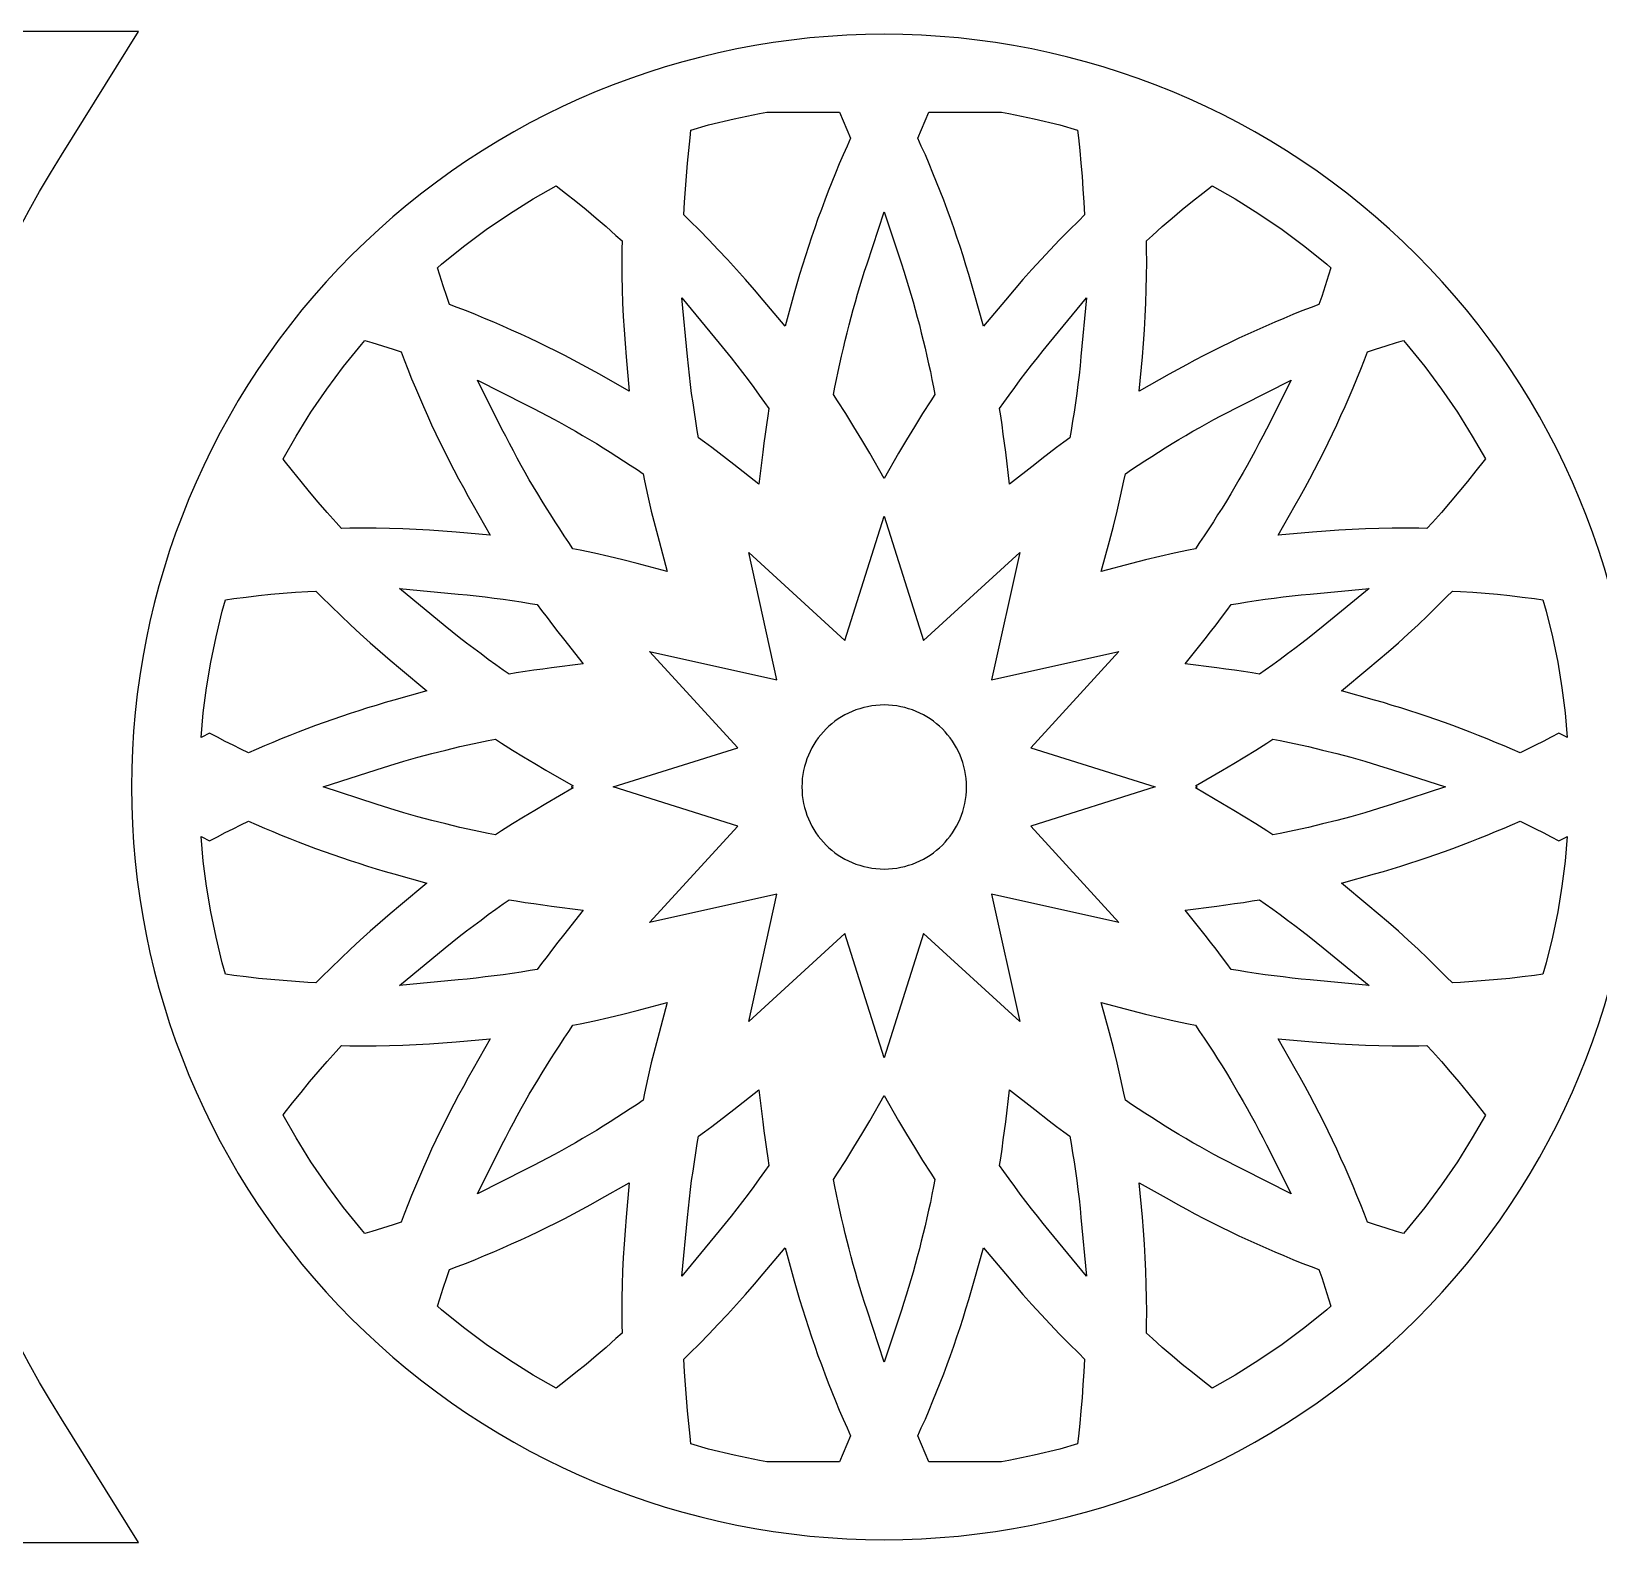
# Model space of a CAD drawing. Extents: x -233 to 233, y -56 to 56.
# Drawn here: x -63.2 to 52.9, y -56 to 56 of the extents above; entities that cross this region are included whole.
import ezdxf

# ---------------------------------------------------------------- set-up
doc = ezdxf.new("R2010")
doc.units = 0
doc.header["$MEASUREMENT"] = 0
doc.layers.add('LAYER_1', color=18, linetype='CONTINUOUS')

msp = doc.modelspace()

# ---------------------------------------------------------------- linework, layer by layer
at = {"layer": 'LAYER_1'}
for points in [[(-66.07, -56), (-55.27, -56), (-60.97, -46.83, -0.285719), (-60.97, 46.83), (-55.27, 56), (-66.07, 56), (-233.19, 56), (-233.19, -56)], [(55.78, 0, 0.414214), (0, 55.78, 0.414214), (-55.78, 0, 0.414214), (0, -55.78, 0.414214)]]:
    msp.add_lwpolyline(points, format="xyb", close=True, dxfattribs=at)
for points in [[(-2.5, 48.08), (-2.75, 47.5), (-3.05, 46.84), (-3.33, 46.17), (-3.61, 45.5), (-3.88, 44.83), (-4.15, 44.16), (-4.41, 43.48), (-4.66, 42.8), (-4.91, 42.12), (-5.15, 41.43), (-5.39, 40.75), (-5.62, 40.06), (-5.84, 39.37), (-6.06, 38.68), (-6.27, 37.98), (-6.47, 37.29), (-6.67, 36.59), (-7.35, 34.14), (-8.98, 36.09), (-9.62, 36.85), (-10.28, 37.61), (-10.95, 38.36), (-11.62, 39.09), (-12.3, 39.82), (-13, 40.55), (-13.7, 41.26), (-14.41, 41.96), (-14.84, 42.39), (-14.79, 43.35), (-14.73, 44.31), (-14.66, 45.27), (-14.58, 46.22), (-14.49, 47.17), (-14.39, 48.12), (-14.32, 48.68), (-13.02, 49.06), (-11.12, 49.52), (-9.24, 49.91), (-8.69, 50), (-3.31, 50)], [(8.69, 50), (9.24, 49.91), (11.12, 49.52), (13.02, 49.06), (14.32, 48.68), (14.39, 48.12), (14.49, 47.17), (14.58, 46.22), (14.66, 45.27), (14.73, 44.31), (14.79, 43.35), (14.84, 42.39), (14.41, 41.96), (13.7, 41.26), (13, 40.55), (12.3, 39.82), (11.62, 39.09), (10.95, 38.36), (10.28, 37.61), (9.62, 36.85), (8.98, 36.09), (7.35, 34.14), (6.67, 36.59), (6.47, 37.29), (6.27, 37.98), (6.06, 38.68), (5.84, 39.37), (5.62, 40.06), (5.39, 40.75), (5.15, 41.43), (4.91, 42.12), (4.66, 42.8), (4.41, 43.48), (4.15, 44.16), (3.88, 44.83), (3.61, 45.5), (3.33, 46.17), (3.05, 46.84), (2.75, 47.5), (2.5, 48.08), (3.31, 50)], [(-23.61, 44.01), (-22.85, 43.41), (-22.09, 42.79), (-21.35, 42.16), (-20.61, 41.53), (-19.88, 40.88), (-19.43, 40.48), (-19.44, 39.87), (-19.45, 38.87), (-19.44, 37.87), (-19.42, 36.87), (-19.39, 35.87), (-19.34, 34.87), (-19.28, 33.87), (-19.21, 32.87), (-19.13, 31.87), (-18.9, 29.34), (-21.11, 30.59), (-21.75, 30.94), (-22.39, 31.29), (-23.03, 31.63), (-23.68, 31.97), (-24.32, 32.3), (-24.97, 32.63), (-25.63, 32.94), (-26.28, 33.26), (-26.94, 33.56), (-27.61, 33.86), (-28.27, 34.16), (-28.94, 34.45), (-29.61, 34.73), (-30.28, 35.01), (-30.96, 35.28), (-31.64, 35.54), (-32.22, 35.76), (-32.42, 36.36), (-32.68, 37.15), (-32.93, 37.94), (-33.1, 38.47), (-32.8, 38.74), (-31.17, 40.06), (-29.49, 41.31), (-27.77, 42.48), (-26.01, 43.58), (-24.31, 44.56)], [(26.01, 43.58), (27.77, 42.48), (29.49, 41.31), (31.17, 40.06), (32.8, 38.74), (33.1, 38.47), (32.93, 37.94), (32.68, 37.15), (32.42, 36.36), (32.22, 35.76), (31.64, 35.54), (30.96, 35.28), (30.28, 35.01), (29.61, 34.73), (28.94, 34.45), (28.27, 34.16), (27.61, 33.86), (26.94, 33.56), (26.28, 33.26), (25.63, 32.94), (24.97, 32.63), (24.32, 32.3), (23.68, 31.97), (23.03, 31.63), (22.39, 31.29), (21.75, 30.94), (21.11, 30.59), (18.9, 29.34), (19.13, 31.87), (19.21, 32.87), (19.28, 33.87), (19.34, 34.87), (19.39, 35.87), (19.42, 36.87), (19.44, 37.87), (19.45, 38.87), (19.44, 39.87), (19.43, 40.48), (19.88, 40.88), (20.61, 41.53), (21.35, 42.16), (22.09, 42.79), (22.85, 43.41), (23.61, 44.01), (24.31, 44.56)], [(1.27, 38.78), (1.45, 38.22), (1.63, 37.65), (1.8, 37.09), (1.97, 36.52), (2.14, 35.95), (2.3, 35.38), (2.45, 34.81), (2.61, 34.24), (2.75, 33.66), (2.89, 33.09), (3.03, 32.51), (3.17, 31.94), (3.29, 31.36), (3.42, 30.78), (3.54, 30.2), (3.65, 29.62), (3.76, 29.08), (3.46, 28.63), (2.84, 27.67), (2.24, 26.7), (1.65, 25.72), (1.07, 24.73), (0, 22.86), (-1.07, 24.73), (-1.65, 25.72), (-2.24, 26.7), (-2.84, 27.67), (-3.46, 28.63), (-3.76, 29.08), (-3.65, 29.62), (-3.54, 30.2), (-3.42, 30.78), (-3.29, 31.36), (-3.17, 31.94), (-3.03, 32.51), (-2.89, 33.09), (-2.75, 33.66), (-2.61, 34.24), (-2.45, 34.81), (-2.3, 35.38), (-2.14, 35.95), (-1.97, 36.52), (-1.8, 37.09), (-1.63, 37.65), (-1.45, 38.22), (-1.27, 38.78), (0, 42.63)], [(-12.22, 32.89), (-11.78, 32.35), (-11.35, 31.81), (-10.92, 31.27), (-10.5, 30.72), (-10.08, 30.17), (-9.67, 29.61), (-9.26, 29.05), (-8.86, 28.49), (-8.54, 28.05), (-8.63, 27.51), (-8.73, 26.84), (-8.82, 26.16), (-8.91, 25.48), (-9, 24.81), (-9.28, 22.45), (-11.15, 23.91), (-11.69, 24.33), (-12.23, 24.75), (-12.77, 25.16), (-13.32, 25.56), (-13.76, 25.88), (-13.85, 26.42), (-13.96, 27.1), (-14.07, 27.79), (-14.17, 28.47), (-14.27, 29.16), (-14.35, 29.84), (-14.44, 30.53), (-14.51, 31.22), (-14.58, 31.91), (-14.99, 36.25)], [(14.58, 31.91), (14.51, 31.22), (14.44, 30.53), (14.35, 29.84), (14.27, 29.16), (14.17, 28.47), (14.07, 27.79), (13.96, 27.1), (13.85, 26.42), (13.76, 25.88), (13.32, 25.56), (12.77, 25.16), (12.23, 24.75), (11.69, 24.33), (11.15, 23.91), (9.28, 22.45), (9, 24.81), (8.91, 25.48), (8.82, 26.16), (8.73, 26.84), (8.63, 27.51), (8.54, 28.05), (8.86, 28.49), (9.26, 29.05), (9.67, 29.61), (10.08, 30.17), (10.5, 30.72), (10.92, 31.27), (11.35, 31.81), (11.78, 32.35), (12.22, 32.89), (14.99, 36.25)], [(-37.97, 32.94), (-37.19, 32.69), (-36.4, 32.44), (-35.81, 32.24), (-35.58, 31.65), (-35.31, 30.96), (-35.03, 30.26), (-34.74, 29.57), (-34.45, 28.89), (-34.15, 28.2), (-33.85, 27.52), (-33.54, 26.85), (-33.22, 26.17), (-32.9, 25.5), (-32.57, 24.83), (-32.23, 24.16), (-31.89, 23.5), (-31.54, 22.84), (-31.19, 22.19), (-30.83, 21.53), (-30.46, 20.88), (-29.2, 18.67), (-31.73, 18.89), (-32.72, 18.96), (-33.7, 19.03), (-34.69, 19.08), (-35.67, 19.12), (-36.66, 19.15), (-37.64, 19.17), (-38.63, 19.18), (-39.61, 19.17), (-40.22, 19.16), (-40.62, 19.61), (-41.29, 20.35), (-41.94, 21.1), (-42.59, 21.87), (-43.22, 22.64), (-43.85, 23.42), (-44.46, 24.2), (-44.55, 24.32), (-43.58, 26.01), (-42.48, 27.77), (-41.31, 29.49), (-40.06, 31.17), (-38.74, 32.8), (-38.48, 33.09)], [(38.74, 32.8), (40.06, 31.17), (41.31, 29.49), (42.48, 27.77), (43.58, 26.01), (44.55, 24.32), (44.46, 24.2), (43.85, 23.42), (43.22, 22.64), (42.59, 21.87), (41.94, 21.1), (41.29, 20.35), (40.62, 19.61), (40.22, 19.16), (39.61, 19.17), (38.63, 19.18), (37.64, 19.17), (36.66, 19.15), (35.67, 19.12), (34.68, 19.08), (33.7, 19.03), (32.72, 18.96), (31.73, 18.89), (29.2, 18.67), (30.46, 20.88), (30.83, 21.53), (31.19, 22.19), (31.54, 22.84), (31.89, 23.5), (32.23, 24.16), (32.57, 24.83), (32.9, 25.5), (33.22, 26.17), (33.54, 26.85), (33.85, 27.52), (34.15, 28.2), (34.45, 28.89), (34.74, 29.57), (35.03, 30.26), (35.31, 30.96), (35.58, 31.65), (35.81, 32.24), (36.4, 32.44), (37.19, 32.69), (37.97, 32.94), (38.48, 33.09)], [(-26.54, 28.33), (-26, 28.06), (-25.48, 27.79), (-24.95, 27.51), (-24.43, 27.23), (-23.9, 26.94), (-23.38, 26.65), (-22.87, 26.36), (-22.35, 26.06), (-21.84, 25.76), (-21.33, 25.45), (-20.82, 25.14), (-20.32, 24.82), (-19.82, 24.5), (-19.32, 24.18), (-18.82, 23.85), (-18.32, 23.52), (-17.87, 23.22), (-17.76, 22.69), (-17.52, 21.56), (-17.26, 20.44), (-16.98, 19.32), (-16.69, 18.21), (-16.08, 15.98), (-18.32, 16.57), (-19.37, 16.84), (-20.42, 17.09), (-21.48, 17.33), (-22.54, 17.55), (-23.07, 17.66), (-23.37, 18.11), (-23.71, 18.62), (-24.05, 19.13), (-24.39, 19.64), (-24.71, 20.16), (-25.04, 20.67), (-25.36, 21.19), (-25.68, 21.72), (-25.99, 22.24), (-26.3, 22.77), (-26.6, 23.3), (-26.9, 23.83), (-27.19, 24.37), (-27.48, 24.91), (-27.77, 25.45), (-28.05, 25.99), (-28.33, 26.53), (-30.15, 30.15)], [(28.33, 26.53), (28.05, 25.99), (27.77, 25.45), (27.48, 24.91), (27.19, 24.37), (26.9, 23.83), (26.6, 23.3), (26.29, 22.77), (25.99, 22.24), (25.68, 21.72), (25.36, 21.19), (25.04, 20.67), (24.71, 20.16), (24.39, 19.64), (24.05, 19.13), (23.71, 18.62), (23.37, 18.11), (23.07, 17.66), (22.54, 17.55), (21.48, 17.33), (20.42, 17.09), (19.37, 16.84), (18.32, 16.57), (16.08, 15.98), (16.69, 18.21), (16.98, 19.32), (17.26, 20.44), (17.52, 21.56), (17.76, 22.69), (17.87, 23.22), (18.32, 23.52), (18.82, 23.85), (19.32, 24.18), (19.82, 24.5), (20.32, 24.82), (20.82, 25.14), (21.33, 25.45), (21.84, 25.76), (22.35, 26.06), (22.87, 26.36), (23.38, 26.65), (23.9, 26.94), (24.43, 27.23), (24.95, 27.51), (25.48, 27.79), (26, 28.06), (26.54, 28.33), (30.15, 30.15)], [(2.91, 10.86), (10.04, 17.39), (7.95, 7.95), (17.39, 10.04), (10.86, 2.91), (20.08, 0), (10.86, -2.91), (17.39, -10.04), (7.95, -7.95), (10.04, -17.39), (2.91, -10.86), (0, -20.08), (-2.91, -10.86), (-10.04, -17.39), (-7.95, -7.95), (-17.39, -10.04), (-10.86, -2.91), (-20.08, 0), (-10.86, 2.91), (-17.39, 10.04), (-7.95, 7.95), (-10.04, 17.39), (-2.91, 10.86), (0, 20.08)], [(-41.69, 14.09), (-40.99, 13.39), (-40.28, 12.71), (-39.56, 12.02), (-38.83, 11.35), (-38.1, 10.69), (-37.36, 10.04), (-36.61, 9.39), (-35.85, 8.76), (-33.89, 7.13), (-36.34, 6.44), (-36.99, 6.25), (-37.64, 6.05), (-38.29, 5.86), (-38.94, 5.65), (-39.58, 5.44), (-40.23, 5.23), (-40.87, 5), (-41.51, 4.78), (-42.15, 4.55), (-42.78, 4.31), (-43.42, 4.06), (-44.05, 3.82), (-44.68, 3.56), (-45.3, 3.3), (-45.93, 3.04), (-46.55, 2.77), (-47.12, 2.52), (-47.68, 2.8), (-48.26, 3.09), (-48.84, 3.38), (-49.42, 3.69), (-50, 3.99), (-50.58, 3.69), (-50.62, 3.67), (-50.46, 5.49), (-50.22, 7.36), (-49.91, 9.24), (-49.52, 11.12), (-49.06, 13.02), (-48.81, 13.88), (-48.19, 13.96), (-47.28, 14.08), (-46.37, 14.18), (-45.45, 14.28), (-44.54, 14.36), (-43.63, 14.43), (-42.71, 14.49), (-42.11, 14.52)], [(-31.57, 14.3), (-30.9, 14.23), (-30.23, 14.16), (-29.57, 14.09), (-28.9, 14), (-28.23, 13.91), (-27.57, 13.82), (-26.91, 13.72), (-26.24, 13.61), (-25.71, 13.52), (-25.39, 13.09), (-24.99, 12.55), (-24.59, 12.03), (-24.19, 11.5), (-23.78, 10.98), (-22.31, 9.12), (-24.66, 8.82), (-25.31, 8.74), (-25.96, 8.65), (-26.62, 8.55), (-27.27, 8.45), (-27.8, 8.36), (-28.24, 8.67), (-28.79, 9.06), (-29.34, 9.46), (-29.88, 9.86), (-30.42, 10.26), (-30.95, 10.67), (-31.49, 11.08), (-32.01, 11.5), (-32.54, 11.93), (-35.93, 14.7)], [(32.54, 11.93), (32.01, 11.5), (31.49, 11.08), (30.95, 10.67), (30.42, 10.26), (29.88, 9.86), (29.34, 9.46), (28.79, 9.06), (28.24, 8.67), (27.8, 8.36), (27.27, 8.45), (26.62, 8.55), (25.96, 8.65), (25.31, 8.74), (24.66, 8.82), (22.31, 9.12), (23.78, 10.98), (24.19, 11.5), (24.59, 12.03), (24.99, 12.55), (25.39, 13.09), (25.71, 13.52), (26.24, 13.61), (26.91, 13.72), (27.57, 13.82), (28.23, 13.91), (28.9, 14), (29.57, 14.09), (30.23, 14.16), (30.9, 14.23), (31.57, 14.3), (35.93, 14.7)], [(42.71, 14.49), (43.63, 14.43), (44.54, 14.36), (45.45, 14.28), (46.37, 14.18), (47.28, 14.08), (48.19, 13.96), (48.81, 13.88), (49.06, 13.02), (49.52, 11.12), (49.91, 9.24), (50.22, 7.36), (50.46, 5.49), (50.62, 3.66), (50.58, 3.69), (50, 3.99), (49.42, 3.69), (48.84, 3.38), (48.26, 3.09), (47.68, 2.8), (47.12, 2.52), (46.55, 2.77), (45.93, 3.04), (45.3, 3.3), (44.68, 3.56), (44.05, 3.82), (43.42, 4.06), (42.78, 4.31), (42.15, 4.55), (41.51, 4.78), (40.87, 5), (40.23, 5.23), (39.58, 5.44), (38.94, 5.65), (38.29, 5.86), (37.64, 6.05), (36.99, 6.25), (36.34, 6.44), (33.89, 7.13), (35.85, 8.76), (36.61, 9.39), (37.36, 10.04), (38.1, 10.69), (38.83, 11.35), (39.56, 12.02), (40.28, 12.71), (40.98, 13.39), (41.68, 14.09), (42.11, 14.52)], [(0, 6.08), (-0.31, 6.07), (-0.62, 6.05), (-0.93, 6.01), (-1.23, 5.95), (-1.52, 5.89), (-1.81, 5.8), (-2.1, 5.71), (-2.37, 5.6), (-2.64, 5.48), (-2.91, 5.34), (-3.16, 5.2), (-3.41, 5.04), (-3.65, 4.87), (-3.88, 4.69), (-4.1, 4.5), (-4.31, 4.3), (-4.51, 4.09), (-4.7, 3.87), (-4.89, 3.64), (-5.06, 3.4), (-5.21, 3.15), (-5.36, 2.9), (-5.5, 2.63), (-5.62, 2.37), (-5.73, 2.09), (-5.82, 1.81), (-5.9, 1.52), (-5.97, 1.22), (-6.03, 0.93), (-6.07, 0.62), (-6.09, 0.31), (-6.1, 0), (-6.09, -0.31), (-6.07, -0.62), (-6.03, -0.93), (-5.97, -1.22), (-5.9, -1.52), (-5.82, -1.81), (-5.73, -2.09), (-5.62, -2.37), (-5.5, -2.63), (-5.36, -2.9), (-5.21, -3.15), (-5.06, -3.4), (-4.89, -3.64), (-4.7, -3.87), (-4.51, -4.09), (-4.31, -4.3), (-4.1, -4.5), (-3.88, -4.69), (-3.65, -4.87), (-3.41, -5.04), (-3.16, -5.2), (-2.91, -5.34), (-2.64, -5.48), (-2.37, -5.6), (-2.1, -5.71), (-1.81, -5.8), (-1.52, -5.89), (-1.23, -5.95), (-0.93, -6.01), (-0.62, -6.05), (-0.31, -6.07), (0, -6.08), (0.31, -6.07), (0.62, -6.05), (0.93, -6.01), (1.23, -5.95), (1.52, -5.89), (1.81, -5.8), (2.1, -5.71), (2.37, -5.6), (2.64, -5.48), (2.91, -5.34), (3.16, -5.2), (3.41, -5.04), (3.65, -4.87), (3.88, -4.69), (4.1, -4.5), (4.31, -4.3), (4.51, -4.09), (4.7, -3.87), (4.89, -3.64), (5.06, -3.4), (5.21, -3.15), (5.36, -2.9), (5.5, -2.63), (5.62, -2.37), (5.73, -2.09), (5.82, -1.81), (5.9, -1.52), (5.97, -1.22), (6.03, -0.93), (6.07, -0.62), (6.09, -0.31), (6.1, 0), (6.09, 0.31), (6.07, 0.62), (6.03, 0.93), (5.97, 1.22), (5.9, 1.52), (5.82, 1.81), (5.73, 2.09), (5.62, 2.37), (5.5, 2.63), (5.36, 2.9), (5.21, 3.15), (5.06, 3.4), (4.89, 3.64), (4.7, 3.87), (4.51, 4.09), (4.31, 4.3), (4.1, 4.5), (3.88, 4.69), (3.65, 4.87), (3.41, 5.04), (3.16, 5.2), (2.91, 5.34), (2.64, 5.48), (2.37, 5.6), (2.1, 5.71), (1.81, 5.8), (1.52, 5.89), (1.23, 5.95), (0.93, 6.01), (0.62, 6.05), (0.31, 6.07)], [(-28.36, 3.26), (-27.54, 2.74), (-26.72, 2.23), (-25.9, 1.73), (-25.07, 1.24), (-23.06, 0.08), (-23.19, 0), (-23.06, -0.07), (-25.07, -1.24), (-25.9, -1.73), (-26.72, -2.23), (-27.54, -2.74), (-28.36, -3.26), (-28.81, -3.55), (-29.34, -3.44), (-30.4, -3.23), (-31.44, -2.99), (-32.49, -2.74), (-33.53, -2.48), (-34.57, -2.2), (-35.61, -1.91), (-36.64, -1.6), (-37.66, -1.27), (-41.59, 0), (-37.66, 1.27), (-36.64, 1.6), (-35.61, 1.91), (-34.57, 2.2), (-33.53, 2.48), (-32.49, 2.74), (-31.44, 2.99), (-30.4, 3.23), (-29.34, 3.45), (-28.81, 3.55)], [(29.34, 3.45), (30.39, 3.23), (31.44, 2.99), (32.49, 2.74), (33.53, 2.48), (34.57, 2.2), (35.61, 1.91), (36.64, 1.6), (37.66, 1.27), (41.59, 0), (37.66, -1.27), (36.64, -1.6), (35.61, -1.91), (34.57, -2.2), (33.53, -2.48), (32.49, -2.74), (31.44, -2.99), (30.39, -3.23), (29.34, -3.44), (28.81, -3.55), (28.36, -3.26), (27.54, -2.74), (26.72, -2.23), (25.9, -1.73), (25.07, -1.24), (23.06, -0.07), (23.19, 0), (23.06, 0.08), (25.07, 1.24), (25.9, 1.73), (26.72, 2.23), (27.54, 2.74), (28.36, 3.26), (28.81, 3.55)], [(-46.55, -2.77), (-45.93, -3.04), (-45.3, -3.3), (-44.68, -3.56), (-44.05, -3.82), (-43.42, -4.06), (-42.78, -4.31), (-42.15, -4.55), (-41.51, -4.78), (-40.87, -5.01), (-40.23, -5.23), (-39.58, -5.44), (-38.94, -5.65), (-38.29, -5.86), (-37.64, -6.06), (-36.99, -6.25), (-36.34, -6.44), (-33.89, -7.13), (-35.85, -8.76), (-36.61, -9.39), (-37.36, -10.04), (-38.1, -10.69), (-38.83, -11.35), (-39.56, -12.02), (-40.28, -12.7), (-40.99, -13.39), (-41.69, -14.09), (-42.11, -14.52), (-42.71, -14.48), (-43.63, -14.42), (-44.54, -14.35), (-45.45, -14.27), (-46.37, -14.18), (-47.28, -14.08), (-48.19, -13.96), (-48.81, -13.87), (-49.06, -13.02), (-49.52, -11.12), (-49.91, -9.24), (-50.22, -7.36), (-50.46, -5.49), (-50.62, -3.66), (-50.58, -3.69), (-50, -3.99), (-49.42, -3.69), (-48.84, -3.38), (-48.26, -3.09), (-47.68, -2.8), (-47.12, -2.52)], [(47.68, -2.8), (48.26, -3.09), (48.84, -3.38), (49.42, -3.69), (50, -3.99), (50.58, -3.69), (50.62, -3.66), (50.46, -5.49), (50.22, -7.36), (49.91, -9.24), (49.52, -11.12), (49.06, -13.02), (48.81, -13.87), (48.19, -13.96), (47.28, -14.08), (46.37, -14.18), (45.45, -14.27), (44.54, -14.35), (43.63, -14.42), (42.71, -14.48), (42.11, -14.52), (41.68, -14.09), (40.98, -13.39), (40.28, -12.7), (39.56, -12.02), (38.83, -11.35), (38.1, -10.69), (37.36, -10.04), (36.61, -9.39), (35.85, -8.76), (33.89, -7.13), (36.34, -6.44), (36.99, -6.25), (37.64, -6.06), (38.29, -5.86), (38.94, -5.65), (39.58, -5.44), (40.23, -5.23), (40.87, -5.01), (41.51, -4.78), (42.15, -4.55), (42.78, -4.31), (43.42, -4.06), (44.05, -3.82), (44.68, -3.56), (45.3, -3.3), (45.93, -3.04), (46.55, -2.77), (47.12, -2.52)], [(-27.27, -8.44), (-26.62, -8.55), (-25.96, -8.64), (-25.31, -8.73), (-24.66, -8.82), (-22.31, -9.12), (-23.78, -10.98), (-24.19, -11.5), (-24.59, -12.02), (-24.99, -12.55), (-25.39, -13.08), (-25.71, -13.52), (-26.24, -13.61), (-26.91, -13.72), (-27.57, -13.82), (-28.23, -13.91), (-28.9, -14), (-29.57, -14.08), (-30.23, -14.16), (-30.9, -14.23), (-31.57, -14.3), (-35.93, -14.7), (-32.54, -11.93), (-32.01, -11.5), (-31.49, -11.08), (-30.95, -10.67), (-30.42, -10.26), (-29.88, -9.86), (-29.34, -9.46), (-28.79, -9.06), (-28.24, -8.67), (-27.8, -8.36)], [(28.24, -8.67), (28.79, -9.06), (29.34, -9.46), (29.88, -9.86), (30.42, -10.26), (30.95, -10.67), (31.49, -11.08), (32.01, -11.5), (32.54, -11.93), (35.93, -14.7), (31.57, -14.3), (30.9, -14.23), (30.23, -14.16), (29.57, -14.08), (28.9, -14), (28.23, -13.91), (27.57, -13.82), (26.91, -13.72), (26.24, -13.61), (25.71, -13.52), (25.39, -13.08), (24.99, -12.55), (24.59, -12.02), (24.19, -11.5), (23.78, -10.98), (22.31, -9.12), (24.66, -8.82), (25.31, -8.73), (25.96, -8.64), (26.62, -8.55), (27.27, -8.44), (27.8, -8.36)], [(-16.69, -18.21), (-16.98, -19.32), (-17.26, -20.44), (-17.52, -21.56), (-17.76, -22.68), (-17.87, -23.22), (-18.32, -23.52), (-18.82, -23.85), (-19.32, -24.18), (-19.82, -24.5), (-20.32, -24.82), (-20.82, -25.14), (-21.33, -25.45), (-21.84, -25.75), (-22.35, -26.06), (-22.87, -26.36), (-23.38, -26.65), (-23.9, -26.94), (-24.43, -27.23), (-24.95, -27.51), (-25.48, -27.79), (-26, -28.06), (-26.54, -28.33), (-30.15, -30.15), (-28.33, -26.53), (-28.05, -25.98), (-27.77, -25.44), (-27.48, -24.9), (-27.19, -24.37), (-26.9, -23.83), (-26.6, -23.3), (-26.3, -22.77), (-25.99, -22.24), (-25.68, -21.72), (-25.36, -21.19), (-25.04, -20.67), (-24.71, -20.15), (-24.39, -19.64), (-24.05, -19.13), (-23.71, -18.62), (-23.37, -18.11), (-23.07, -17.66), (-22.54, -17.55), (-21.48, -17.33), (-20.42, -17.09), (-19.37, -16.83), (-18.32, -16.57), (-16.08, -15.97)], [(18.32, -16.57), (19.37, -16.83), (20.42, -17.09), (21.48, -17.33), (22.54, -17.55), (23.07, -17.66), (23.37, -18.11), (23.71, -18.62), (24.05, -19.13), (24.39, -19.64), (24.71, -20.15), (25.04, -20.67), (25.36, -21.19), (25.68, -21.72), (25.99, -22.24), (26.29, -22.77), (26.6, -23.3), (26.9, -23.83), (27.19, -24.37), (27.48, -24.9), (27.77, -25.44), (28.05, -25.98), (28.33, -26.53), (30.15, -30.15), (26.54, -28.33), (26, -28.06), (25.48, -27.79), (24.95, -27.51), (24.43, -27.23), (23.9, -26.94), (23.38, -26.65), (22.87, -26.36), (22.35, -26.06), (21.84, -25.75), (21.33, -25.45), (20.82, -25.14), (20.32, -24.82), (19.82, -24.5), (19.32, -24.18), (18.82, -23.85), (18.32, -23.52), (17.87, -23.22), (17.76, -22.68), (17.52, -21.56), (17.26, -20.44), (16.98, -19.32), (16.69, -18.21), (16.08, -15.97)], [(-30.46, -20.88), (-30.83, -21.53), (-31.19, -22.19), (-31.54, -22.84), (-31.89, -23.5), (-32.23, -24.17), (-32.57, -24.83), (-32.9, -25.5), (-33.22, -26.17), (-33.54, -26.85), (-33.85, -27.53), (-34.15, -28.21), (-34.45, -28.89), (-34.74, -29.58), (-35.03, -30.27), (-35.31, -30.96), (-35.58, -31.65), (-35.81, -32.24), (-36.4, -32.44), (-37.19, -32.69), (-37.97, -32.94), (-38.48, -33.09), (-38.74, -32.8), (-40.06, -31.17), (-41.31, -29.49), (-42.48, -27.77), (-43.58, -26.01), (-44.55, -24.32), (-44.46, -24.2), (-43.85, -23.41), (-43.22, -22.63), (-42.59, -21.86), (-41.94, -21.1), (-41.29, -20.35), (-40.62, -19.6), (-40.22, -19.16), (-39.61, -19.17), (-38.63, -19.17), (-37.64, -19.17), (-36.66, -19.15), (-35.67, -19.12), (-34.69, -19.08), (-33.7, -19.03), (-32.72, -18.96), (-31.73, -18.89), (-29.2, -18.66)], [(31.73, -18.89), (32.72, -18.96), (33.7, -19.03), (34.68, -19.08), (35.67, -19.12), (36.66, -19.15), (37.64, -19.17), (38.63, -19.17), (39.61, -19.17), (40.22, -19.16), (40.62, -19.6), (41.29, -20.35), (41.94, -21.1), (42.59, -21.86), (43.22, -22.63), (43.85, -23.41), (44.46, -24.2), (44.55, -24.32), (43.58, -26.01), (42.48, -27.77), (41.31, -29.49), (40.06, -31.17), (38.74, -32.8), (38.48, -33.09), (37.97, -32.94), (37.19, -32.69), (36.4, -32.44), (35.81, -32.24), (35.58, -31.65), (35.31, -30.96), (35.03, -30.27), (34.74, -29.58), (34.45, -28.89), (34.15, -28.21), (33.85, -27.53), (33.54, -26.85), (33.22, -26.17), (32.9, -25.5), (32.57, -24.83), (32.23, -24.17), (31.89, -23.5), (31.54, -22.84), (31.19, -22.19), (30.83, -21.53), (30.46, -20.88), (29.2, -18.66)], [(-9, -24.81), (-8.91, -25.48), (-8.82, -26.16), (-8.73, -26.84), (-8.63, -27.51), (-8.54, -28.05), (-8.86, -28.49), (-9.26, -29.05), (-9.67, -29.61), (-10.08, -30.17), (-10.5, -30.72), (-10.92, -31.27), (-11.35, -31.81), (-11.78, -32.35), (-12.22, -32.89), (-14.99, -36.25), (-14.58, -31.91), (-14.51, -31.22), (-14.44, -30.53), (-14.35, -29.84), (-14.27, -29.15), (-14.17, -28.47), (-14.07, -27.78), (-13.96, -27.1), (-13.85, -26.41), (-13.76, -25.88), (-13.32, -25.56), (-12.77, -25.16), (-12.23, -24.75), (-11.15, -23.91), (-9.28, -22.45)], [(1.07, -24.74), (1.65, -25.72), (2.24, -26.7), (2.84, -27.67), (3.46, -28.63), (3.76, -29.08), (3.65, -29.61), (3.54, -30.19), (3.42, -30.78), (3.29, -31.35), (3.17, -31.93), (3.03, -32.51), (2.89, -33.09), (2.75, -33.66), (2.61, -34.23), (2.45, -34.81), (2.3, -35.38), (2.14, -35.95), (1.97, -36.52), (1.8, -37.08), (1.63, -37.65), (1.45, -38.21), (1.27, -38.78), (0, -42.63), (-1.27, -38.78), (-1.45, -38.21), (-1.63, -37.65), (-1.8, -37.08), (-1.97, -36.52), (-2.14, -35.95), (-2.3, -35.38), (-2.45, -34.81), (-2.61, -34.23), (-2.75, -33.66), (-2.89, -33.09), (-3.03, -32.51), (-3.17, -31.93), (-3.29, -31.35), (-3.42, -30.78), (-3.54, -30.19), (-3.65, -29.61), (-3.76, -29.08), (-3.46, -28.63), (-2.84, -27.67), (-2.24, -26.7), (-1.65, -25.72), (-1.07, -24.74), (0, -22.86)], [(11.15, -23.91), (12.23, -24.75), (12.77, -25.16), (13.32, -25.56), (13.76, -25.88), (13.85, -26.41), (13.96, -27.1), (14.07, -27.78), (14.17, -28.47), (14.27, -29.15), (14.35, -29.84), (14.44, -30.53), (14.51, -31.22), (14.58, -31.91), (14.99, -36.25), (12.22, -32.89), (11.78, -32.35), (11.35, -31.81), (10.92, -31.27), (10.5, -30.72), (10.08, -30.17), (9.67, -29.61), (9.26, -29.05), (8.86, -28.49), (8.54, -28.05), (8.63, -27.51), (8.73, -26.84), (8.82, -26.16), (8.91, -25.48), (9, -24.81), (9.28, -22.45)], [(-19.13, -31.87), (-19.21, -32.87), (-19.28, -33.87), (-19.34, -34.87), (-19.39, -35.87), (-19.42, -36.87), (-19.44, -37.87), (-19.45, -38.87), (-19.44, -39.87), (-19.43, -40.47), (-19.88, -40.88), (-20.61, -41.53), (-21.35, -42.16), (-22.09, -42.79), (-22.85, -43.4), (-23.61, -44.01), (-24.31, -44.56), (-26.01, -43.58), (-27.77, -42.48), (-29.49, -41.31), (-31.17, -40.06), (-32.8, -38.74), (-33.1, -38.47), (-32.93, -37.93), (-32.68, -37.14), (-32.42, -36.36), (-32.22, -35.76), (-31.64, -35.54), (-30.96, -35.28), (-30.28, -35.01), (-29.61, -34.73), (-28.94, -34.45), (-28.27, -34.16), (-27.61, -33.86), (-26.94, -33.56), (-26.28, -33.26), (-25.63, -32.94), (-24.97, -32.62), (-24.32, -32.3), (-23.68, -31.97), (-23.03, -31.63), (-22.39, -31.29), (-21.75, -30.94), (-21.11, -30.58), (-18.9, -29.33)], [(21.11, -30.58), (21.75, -30.94), (22.39, -31.29), (23.03, -31.63), (23.68, -31.97), (24.32, -32.3), (24.97, -32.62), (25.63, -32.94), (26.28, -33.26), (26.94, -33.56), (27.61, -33.86), (28.27, -34.16), (28.94, -34.45), (29.61, -34.73), (30.28, -35.01), (30.96, -35.28), (31.64, -35.54), (32.22, -35.76), (32.42, -36.36), (32.68, -37.14), (32.93, -37.93), (33.1, -38.47), (32.8, -38.74), (31.17, -40.06), (29.49, -41.31), (27.77, -42.48), (26.01, -43.58), (24.31, -44.56), (23.61, -44.01), (22.85, -43.4), (22.09, -42.79), (21.35, -42.16), (20.61, -41.53), (19.88, -40.88), (19.43, -40.47), (19.44, -39.87), (19.45, -38.87), (19.44, -37.87), (19.42, -36.87), (19.39, -35.87), (19.34, -34.87), (19.28, -33.87), (19.21, -32.87), (19.13, -31.87), (18.9, -29.33)], [(-6.67, -36.59), (-6.47, -37.29), (-6.27, -37.98), (-6.06, -38.68), (-5.84, -39.37), (-5.62, -40.06), (-5.39, -40.75), (-5.15, -41.43), (-4.91, -42.12), (-4.66, -42.8), (-4.41, -43.48), (-4.15, -44.16), (-3.88, -44.83), (-3.61, -45.5), (-3.33, -46.17), (-3.05, -46.84), (-2.75, -47.5), (-2.5, -48.08), (-3.31, -50), (-8.69, -50), (-9.24, -49.91), (-11.12, -49.52), (-13.02, -49.06), (-14.32, -48.68), (-14.39, -48.12), (-14.49, -47.17), (-14.58, -46.22), (-14.66, -45.27), (-14.73, -44.31), (-14.79, -43.35), (-14.84, -42.39), (-14.41, -41.96), (-13.7, -41.26), (-13, -40.54), (-12.3, -39.82), (-11.62, -39.09), (-10.95, -38.35), (-10.28, -37.61), (-9.62, -36.85), (-8.98, -36.09), (-7.35, -34.14)], [(8.98, -36.09), (9.62, -36.85), (10.28, -37.61), (10.95, -38.35), (11.62, -39.09), (12.3, -39.82), (13, -40.54), (13.7, -41.26), (14.41, -41.96), (14.84, -42.39), (14.79, -43.35), (14.73, -44.31), (14.66, -45.27), (14.58, -46.22), (14.49, -47.17), (14.39, -48.12), (14.32, -48.68), (13.02, -49.06), (11.12, -49.52), (9.24, -49.91), (8.69, -50), (3.31, -50), (2.5, -48.08), (2.75, -47.5), (3.05, -46.84), (3.33, -46.17), (3.61, -45.5), (3.88, -44.83), (4.15, -44.16), (4.41, -43.48), (4.66, -42.8), (4.91, -42.12), (5.15, -41.43), (5.39, -40.75), (5.62, -40.06), (5.84, -39.37), (6.06, -38.68), (6.27, -37.98), (6.47, -37.29), (6.67, -36.59), (7.35, -34.14)]]:
    msp.add_lwpolyline(points, close=True, dxfattribs=at)

doc.saveas('drawing.dxf')
